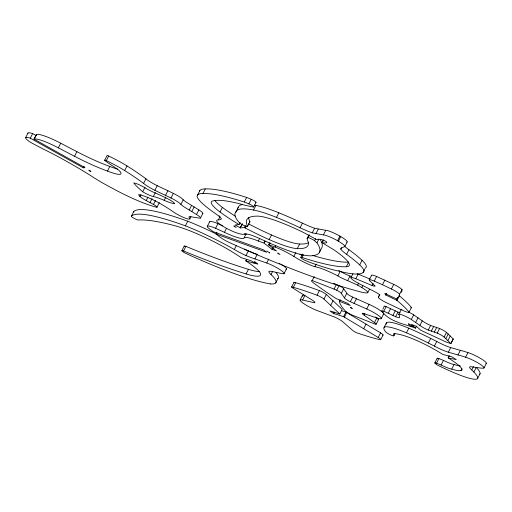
<?xml version="1.0" encoding="UTF-8"?>
<svg xmlns="http://www.w3.org/2000/svg" width="512" height="512" viewBox="0 0 512 512"><rect width="100%" height="100%" fill="white"/><g stroke="black" fill="none" stroke-linecap="round" stroke-linejoin="round"><path stroke-width="0.77" d="M254.048 261.67L255.046 261.907A2.547 0.397 27.1 0 1 256.358 263.046A2.547 0.397 27.1 0 1 257.67 264.179L256.672 263.789A2.547 0.397 27.1 0 1 255.36 262.656L254.701 262.24M352.646 308.646L351.648 308.41A2.547 0.397 27.1 0 1 350.336 307.27L351.661 307.795M88.538 170.144L89.536 170.381A2.547 0.397 27.1 0 1 90.848 171.514L89.523 170.995M236.179 227.238L235.181 227.008A2.547 0.397 27.1 0 1 233.869 225.869L235.194 226.387M279.994 254.387L278.995 254.15A2.547 0.397 27.1 0 1 277.683 253.011L279.008 253.53M411.974 326.221C410.445 326.573 405.76 321.83 410.01 324.518M303.379 254.835L302.035 257.472A5.139 0.806 27.1 0 0 304.064 259.955L309.35 262.17A121.933 19.072 27.1 0 0 339.373 271.238A121.818 19.059 27.1 0 0 363.04 272.582A59.27 9.274 27.1 0 0 359.693 264.89A100.544 15.731 27.1 0 0 346.618 254.336A26.554 4.154 27.1 0 1 340.787 249.133L341.005 248.128L344.23 246.81A12.493 1.952 27.1 0 0 338.406 241.21L337.555 240.723A12.493 1.952 27.1 0 0 323.386 234.912L312.256 232.845A26.541 4.154 27.1 0 1 300.077 227.763A100.518 15.725 27.1 0 0 276.486 217.395A59.27 9.274 27.1 0 0 253.517 210.061A121.824 19.059 27.1 0 0 235.859 212.147A121.939 19.072 27.1 0 0 238.49 221.722L241.043 223.981A5.139 0.806 27.1 0 0 247.584 226.387A173.203 27.098 27.1 0 1 257.677 216.128A58.554 9.158 27.1 0 1 303.322 232.384L316.742 239.629C319.853 237.478 334.099 244.307 322.144 242.72L333.971 249.882A58.547 9.158 27.1 0 1 346.336 266.739L348.698 262.131A173.216 27.098 27.1 0 1 312.678 255.45M25.626 137.702L27.987 133.094M159.302 202.682L156.947 207.296A47.155 7.379 27.1 0 1 117.478 191.021L111.194 187.667A44.986 7.04 27.1 0 1 91.187 175.917A116.794 18.272 27.1 0 0 55.738 155.36L47.104 150.97A68.102 10.656 27.1 0 1 30.368 142.227A14.97 2.342 27.1 0 1 30.291 138.189L32.653 133.574L36.134 135.52M30.291 138.189L83.194 167.763L85.011 167.667L34.042 139.136L36.595 134.438A23.936 3.744 27.1 0 1 60.723 143.226L76.877 151.661A52.998 8.288 27.1 0 0 109.811 166.47A28.384 4.442 27.1 0 0 117.677 169.114M34.042 139.136L36.595 134.438M34.234 139.053A23.936 3.744 27.1 0 1 58.362 147.84L60.723 143.226M58.362 147.84L74.522 156.275L76.877 151.661M83.194 167.763L83.866 166.445M83.43 167.853L84.109 166.534M74.522 156.275A52.998 8.288 27.1 0 0 107.456 171.078A28.384 4.442 27.1 0 0 118.502 169.978L113.318 166.355A42.662 6.675 27.1 0 1 104.602 160.352L106.963 155.738A2.81 0.442 27.1 0 1 108.646 156.026A29.882 4.672 27.1 0 1 127.021 165.933A88.608 13.862 27.1 0 1 145.939 178.81A13.958 2.182 27.1 0 0 157.242 185.683A47.968 7.501 27.1 0 0 167.91 190.726L173.344 193.395A10.707 1.677 27.1 0 1 183.226 199.795A15.014 2.349 27.1 0 0 191.616 205.408L198.886 209.894A9.248 1.446 27.1 0 1 202.509 213.562M104.602 160.352A2.81 0.442 27.1 0 1 106.291 160.634L108.646 156.026M107.456 171.078L109.811 166.47M156.947 207.296A6.016 0.941 27.1 0 0 153.485 204.422L146.189 200.544A9.274 1.453 27.1 0 1 139.981 196.57L138.643 194.733A19.206 3.002 27.1 0 1 163.77 205.683A41.043 6.419 27.1 0 1 174.054 212.39A10.906 1.709 27.1 0 0 185.107 218.067A10.906 1.709 27.1 0 0 189.907 218.483A13.626 2.131 27.1 0 1 191.654 216.915L198.912 218.042A9.248 1.446 27.1 0 0 196.525 214.509L189.261 210.016A15.014 2.349 27.1 0 1 180.864 204.41A10.707 1.677 27.1 0 0 170.982 198.003L165.549 195.341A47.968 7.501 27.1 0 1 154.88 190.298A13.958 2.182 27.1 0 1 143.584 183.418A88.608 13.862 27.1 0 0 124.666 170.547L127.021 165.933M143.584 183.418L145.939 178.81M139.981 196.57L140.992 194.592M142.682 191.77L136.371 186.074L133.734 182.931A9.037 1.414 27.1 0 1 144.192 187.328A14.125 2.208 27.1 0 0 148.941 190.01L149.786 190.445A14.125 2.208 27.1 0 0 155.558 193.114A43.936 6.874 27.1 0 1 167.699 198.765A7.955 1.242 27.1 0 1 174.573 203.699A19.066 2.982 27.1 0 1 164.211 200.346A21.082 3.296 27.1 0 0 153.293 196.576A9.677 1.51 27.1 0 1 142.682 191.77L145.037 187.162M246.541 259.539L245.811 260.864L255.341 263.59L251.392 260.87L241.018 257.6A46.022 7.2 27.1 0 0 215.642 242.566A53.824 8.422 27.1 0 0 175.68 225.946A220.896 34.554 27.1 0 0 138.144 220.006A4.045 0.634 27.1 0 1 133.862 218.221A4.045 0.634 27.1 0 1 131.379 216.224L133.741 211.616A138.963 21.741 27.1 0 1 187.731 221.229A66.496 10.4 27.1 0 1 217.062 234.413M146.189 200.544L147.878 197.248M154.88 190.298L157.242 185.683M150.054 202.573L152.077 198.618M153.293 196.576L155.315 192.621M153.485 204.422L155.507 200.467M165.549 195.341L167.91 190.726M164.211 200.346L165.901 197.05M170.982 198.01L173.344 193.395M180.864 204.41L183.226 199.795M189.261 210.016L191.616 205.408M197.555 195.117L199.91 190.502M191.808 211.539L194.17 206.931M131.379 216.224A138.963 21.741 27.1 0 1 185.376 225.837L187.731 221.229M189.907 218.483L190.918 216.506M318.65 239.526L316.96 242.822A168.32 26.33 27.1 0 1 313.389 255.526A89.754 14.042 27.1 0 1 298.304 253.888A70.534 11.034 27.1 0 1 262.138 239.693A25.504 3.987 27.1 0 0 249.44 234.522A50.765 7.942 27.1 0 0 244.006 234.246A26.669 4.173 27.1 0 1 237.261 233.101A13.786 2.157 27.1 0 1 217.069 221.766A26.656 4.173 27.1 0 1 218.374 219.859A50.758 7.942 27.1 0 0 221.421 218.797A25.51 3.994 27.1 0 0 214.688 213.062A70.541 11.034 27.1 0 1 197.178 197.126A89.766 14.042 27.1 0 1 202.944 193.536L205.299 188.922A168.326 26.33 27.1 0 1 246.643 197.421L251.245 199.277A4.038 0.634 27.1 0 1 255.072 201.357A4.038 0.634 27.1 0 1 255.763 202.458M196.525 214.509L198.886 209.894M181.862 250.669L184.224 246.061M270.598 283.949A138.963 21.741 27.1 0 1 186.106 253.536A4.051 0.634 27.1 0 1 182.086 251.098A4.051 0.634 27.1 0 1 183.571 250.982L185.933 246.368A220.915 34.56 27.1 0 0 248.435 269.331A53.824 8.422 27.1 0 0 259.2 271.59M200.48 218.022L202.842 213.414M207.328 226.336L209.69 221.722M240.102 222.605L239.091 224.582A66.49 10.4 27.1 0 1 220.019 212.013L222.381 207.405A49.005 7.667 27.1 0 1 214.771 200.454M218.374 219.859L220.058 216.57M269.645 242.778L268.634 244.755L275.098 247.091A19.942 3.117 27.1 0 1 293.862 256.422A18.042 2.822 27.1 0 0 314.829 266.714A25.683 4.019 27.1 0 1 337.875 275.91A11.328 1.773 27.1 0 0 347.642 280.64L357.677 285.107L361.818 287.546A12.666 1.984 27.1 0 1 366.669 292.883A40.25 6.298 27.1 0 1 362.79 292.467A265.261 41.498 27.1 0 1 227.494 241.683A15.027 2.349 27.1 0 1 219.392 236.646L216.128 234.074L266.707 252.288L263.494 249.85L213.062 231.616L208.282 227.955A14.298 2.24 27.1 0 1 215.584 228.269L217.946 223.654L222.694 225.843M216.166 234.118L216.838 232.806M216.224 234.086L216.896 232.774M215.584 228.269L224.403 232.326L226.426 228.378M235.859 212.147L238.214 207.539A121.824 19.059 27.1 0 1 242.573 204.499M202.944 193.536A168.326 26.33 27.1 0 1 244.288 202.029L246.643 197.421M244.288 202.029L248.883 203.885L251.245 199.277M239.091 224.582L235.13 224.954L240.205 227.834L242.227 223.885M240.205 227.834L242.464 223.974M253.683 206.982L256.038 202.368M240.442 227.923L244.39 227.552L245.402 225.581M253.517 210.061L255.878 205.446A59.27 9.274 27.1 0 1 278.848 212.781A100.518 15.725 27.1 0 1 302.432 223.149A26.541 4.154 27.1 0 0 314.611 228.237L325.747 230.298A12.493 1.952 27.1 0 1 339.917 236.109L340.762 236.595A12.493 1.952 27.1 0 1 346.81 242.17M244.39 227.552L245.299 228.032L246.31 226.054M185.376 225.837A66.496 10.4 27.1 0 1 234.336 249.517L236.358 245.562M247.584 226.387L249.939 221.773A173.203 27.098 27.1 0 1 248.691 217.459M224.403 232.326A25.427 3.981 27.1 0 0 244.173 237.683L246.195 233.728A25.427 3.981 27.1 0 1 244.243 233.92M245.997 255.571L248.358 250.963A38.125 5.965 27.1 0 0 257.267 254.336L254.906 258.95A38.125 5.965 27.1 0 1 245.997 255.571A22.291 3.488 27.1 0 1 234.336 249.517M183.571 250.982A220.915 34.56 27.1 0 0 246.074 273.946A53.824 8.422 27.1 0 0 260.23 272.966A46.016 7.2 27.1 0 0 245.888 260.928L246.56 259.61M244.173 237.683A28.614 4.474 27.1 0 1 258.304 241.024L259.654 238.387M246.074 273.946L248.435 269.331M276.486 217.395L278.848 212.781M258.304 241.024L263.84 243.021L264.851 241.05M268.634 244.755L276.512 250.976L271.962 249.286L264.154 243.187L265.165 241.216M245.299 228.032A66.49 10.4 27.1 0 0 269.146 239.59L271.507 234.976A49.005 7.667 27.1 0 0 299.654 244.006A151.885 23.757 27.1 0 0 308.397 242.746M269.389 245.024L270.4 243.053M271.962 249.286L272.973 247.315M272.243 249.434L273.254 247.456M254.906 258.95L266.739 263.008L268.762 259.059M275.098 247.091L275.77 245.773M270.598 283.942A66.509 10.406 27.1 0 0 271.034 274.541L272.717 271.245M300.077 227.763L302.432 223.149M275.776 282.854L278.138 278.24M284.083 273.594L286.445 268.986M269.146 239.59A49.005 7.667 27.1 0 0 297.293 248.614L299.654 244.006M293.862 256.422L295.885 252.467M297.293 248.614A151.885 23.757 27.1 0 0 307.635 240.365L307.091 238.643L309.114 234.688M307.091 238.643L309.325 235.213M312.256 232.845L314.611 228.237M300.806 257.389L302.49 254.093M315.878 233.786L318.24 229.171M316.96 242.822L314.579 240.755L315.59 238.778M291.616 286.982L293.971 282.374M302.579 300.026L314.451 302.758A7.584 1.184 27.1 0 0 312.538 300.307L292.589 287.942A3.494 0.544 27.1 0 1 293.357 287.328L295.718 282.72A132.326 20.704 27.1 0 1 319.379 290.598A5.37 0.838 27.1 0 1 326.33 294.458L342.15 309.357L339.795 313.971L329.914 310.925L333.581 313.498L343.584 316.659L378.208 337.472A5.376 0.838 27.1 0 1 379.776 339.642A132.301 20.698 27.1 0 1 358.323 333.325A3.501 0.544 27.1 0 1 353.203 330.861L342.189 321.306A7.584 1.184 27.1 0 0 334.714 317.107L317.766 310.778A12.653 1.978 27.1 0 1 303.098 303.174A12.653 1.978 27.1 0 1 302.579 300.026L304.941 295.411A12.653 1.978 27.1 0 0 302.803 296.288M323.386 234.912L325.747 230.298M322.035 242.611L323.386 239.974M322.144 242.72L323.494 240.083M319.43 252.371L321.786 247.757A168.32 26.33 27.1 0 0 320.109 239.424M314.829 266.714L316.179 264.077M300.128 300.019L302.483 295.405M340.09 299.987L339.418 301.306L350.246 305.542L347.731 303.347L336.141 298.566A137.677 21.536 27.1 0 1 313.229 282.694A8.973 1.402 27.1 0 1 312.224 280.538L314.246 276.582M337.555 240.723L339.917 236.109M338.406 241.21L340.762 236.595M293.357 287.328A132.326 20.704 27.1 0 1 317.018 295.206L319.379 290.598M340.787 249.133L341.459 247.814M344.832 246.534L347.194 241.92M346.618 254.33L348.979 249.722A26.554 4.154 27.1 0 1 345.229 246.79M339.795 313.971L323.968 299.072L326.33 294.458M337.875 275.91L340.237 271.296A11.328 1.773 27.1 0 0 350.003 276.026L351.437 276.666M312.224 280.538L334.048 289.088L336.403 284.474L339.091 285.638A5.382 0.838 27.1 0 1 343.693 288.794L346.81 293.286A5.382 0.845 27.1 0 0 352.717 297.126L369.075 304.365A12.851 2.01 27.1 0 1 380.474 310.618A12.851 2.01 27.1 0 1 383.142 314.195M363.802 313.555L376.979 317.997A12.851 2.01 27.1 0 0 380.077 316.742A12.851 2.01 27.1 0 0 366.714 308.979L350.355 301.734A5.382 0.845 27.1 0 1 344.448 297.894L341.331 293.402A5.382 0.838 27.1 0 0 336.73 290.253L339.091 285.638M330.675 305.357L333.037 300.749M347.642 280.64L350.003 276.026M341.331 293.402L343.693 288.794M350.906 277.741L352.928 273.792M339.539 301.325L340.211 300.006M333.434 313.414L334.112 312.096M333.722 313.555L334.394 312.237M359.693 264.89L362.054 260.282A100.544 15.731 27.1 0 0 348.979 249.722M344.448 297.894L346.81 293.286M398.886 295.411L399.354 295.795A129.222 20.218 27.1 0 1 411.443 307.514L409.082 312.128A8.55 1.338 27.1 0 1 402.624 310.381L385.325 302.17A8.358 1.306 27.1 0 1 378.394 296.992L379.654 295.405A5.434 0.851 27.1 0 0 375.552 292.154L358.118 283.13A9.888 1.549 27.1 0 1 351.014 278.195A9.888 1.549 27.1 0 1 355.296 278.522L355.808 278.726L358.17 274.112L369.978 279.027M363.04 272.582L365.062 268.627M357.677 285.107L358.688 283.136M350.355 301.734L352.717 297.126M343.584 316.659L345.946 312.045L380.563 332.858A5.376 0.838 27.1 0 1 382.746 335.117M344.384 317.139L346.746 312.531M361.818 287.546L362.829 285.568M354.048 303.437L356.41 298.829M369.216 279.885L371.578 275.27M367.802 292.589L369.491 289.293M355.808 278.726L372.045 285.478A5.434 0.851 27.1 0 0 374.291 285.203L370.003 281.018A8.358 1.306 27.1 0 1 374.246 281.082L376.608 276.467L393.76 284.403A8.55 1.338 27.1 0 1 402.003 289.549A129.248 20.218 27.1 0 1 401.197 292.339M372.045 285.478L373.056 283.501M366.714 308.979L369.075 304.365M339.418 301.306A137.696 21.542 27.1 0 0 344.698 310.355A8.966 1.402 27.1 0 0 350.976 314.598L375.398 324.237A5.382 0.845 27.1 0 0 374.483 322.541L364.122 315.181L364.794 313.869M374.246 281.082L382.483 284.736L384.845 280.128M378.394 296.992L379.744 294.355M363.674 328.717L366.029 324.109M409.082 312.128A129.222 20.218 27.1 0 0 396.992 300.41L385.613 294.899L386.195 293.51M385.76 294.976L386.432 293.658M402.003 289.549L399.642 294.157A8.55 1.338 27.1 0 0 391.398 289.011L393.76 284.403M374.483 322.541L376.845 317.933L375.546 317.011M382.829 309.261L383.84 307.283M376.186 324.16L378.547 319.552M416.55 326.15L415.539 328.128C403.802 323.782 389.792 321.875 381.818 311.238A4.275 0.672 27.1 0 1 383.782 311.245L386.138 306.637L397.984 312.102A8.307 1.299 27.1 0 0 400.256 312.864M381.318 318.496L383.68 313.888M383.782 311.245L388.243 313.248L390.598 308.64M396.525 300.019L397.875 297.389M396.992 300.41L399.354 295.795M378.208 337.472L380.563 332.858M449.19 355.853L448.147 357.85L456.282 359.635L451.853 356.787L442.778 354.438A34.97 5.472 27.1 0 0 424.474 344.134A31.757 4.966 27.1 0 0 408.416 337.139A41.037 6.419 27.1 0 0 396.346 333.856A14.285 2.234 27.1 0 0 394.15 335.11L393.728 335.866A4.678 0.73 27.1 0 1 389.69 334.445A4.678 0.73 27.1 0 1 385.702 331.866A55.59 8.698 27.1 0 1 384.096 327.411L386.458 322.803A39.622 6.195 27.1 0 1 408.806 328.211A67.014 10.483 27.1 0 1 430.688 338.413L436.762 341.472A16.461 2.573 27.1 0 0 450.72 347.59L460.352 350.349A52.672 8.237 27.1 0 1 467.942 352.608A11.962 1.869 27.1 0 1 481.056 358.733A11.962 1.869 27.1 0 1 485.952 363.578M388.243 313.248L392.922 315.456L395.277 310.842M380.698 339.642L383.078 334.976M392.922 315.456L395.622 316.71L397.984 312.102M395.622 316.71A8.307 1.299 27.1 0 0 399.488 317.094L399.494 315.866L398.733 314.349L401.088 309.741A8.979 1.408 27.1 0 1 402.054 309.619M393.728 335.866L394.829 333.792M413.69 314.867L422.24 320.826A8.307 1.299 27.1 0 0 430.624 325.459L439.584 328.512A6.221 0.973 27.1 0 1 446.451 332.403L453.267 338.976L450.912 343.59L444.09 337.018A6.221 0.973 27.1 0 0 437.222 333.12L428.269 330.074A8.307 1.299 27.1 0 1 419.878 325.44L411.334 319.482L413.69 314.867A8.979 1.408 27.1 0 0 408.614 312.064M384.096 327.411A39.622 6.195 27.1 0 1 406.445 332.819L408.806 328.211M415.667 322.413L418.029 317.798M419.878 325.44L422.24 320.826M428.269 330.074L430.624 325.459M431.322 331.149L433.683 326.534M406.445 332.819A67.014 10.483 27.1 0 1 428.333 343.027L430.688 338.413M434.317 332.07L436.678 327.462M437.222 333.12L439.584 328.512M428.333 343.027L434.4 346.08L436.762 341.472M444.09 337.018L446.451 332.403M445.894 338.49L448.256 333.882M434.829 362.886L437.19 358.278M447.93 340.518L450.291 335.904M477.734 378.234A67.014 10.483 27.1 0 0 473.901 372.058L476.262 367.45A67.014 10.483 27.1 0 1 480.096 373.626L477.734 378.234A39.622 6.202 27.1 0 1 457.395 374.112A55.584 8.698 27.1 0 1 439.194 365.952A4.685 0.73 27.1 0 1 435.04 363.341A4.685 0.73 27.1 0 1 436.576 363.162L438.938 358.554L443.45 360.403A14.285 2.234 27.1 0 0 454.106 364.531A41.056 6.426 27.1 0 0 460.352 365.971M436.576 363.162L441.094 365.018L443.45 360.403M434.4 346.08A16.461 2.573 27.1 0 0 448.358 352.198L450.72 347.59M441.094 365.018A14.285 2.234 27.1 0 0 451.744 369.146A41.056 6.426 27.1 0 0 460.941 370.605A31.75 4.966 27.1 0 0 460.544 367.11A34.982 5.472 27.1 0 0 448.237 357.92L449.248 355.942M448.358 352.198L457.99 354.957L460.352 350.349M451.744 369.146L454.106 364.531M457.99 354.957A52.672 8.237 27.1 0 1 465.587 357.216L467.942 352.608M460.941 370.605L461.952 368.627M473.901 372.058L471.763 369.882L473.446 366.592M484 367.974L486.362 363.366M453.267 338.976L450.842 343.603L446.214 342.042L420.8 330.291L416.646 326.464L411.674 324.448L415.539 328.128M341.389 310.611L345.946 312.045M358.17 274.112L357.658 273.914A9.888 1.549 27.1 0 0 357.165 273.728M333.498 283.334L335.68 284.192M412.358 326.061L413.683 326.579L410.714 324.64M334.048 289.088L336.73 290.246M382.483 284.736L391.398 289.011M269.427 252.685L269.76 252.973L266.79 251.027M385.517 294.829L384.8 293.466L395.75 298.554A129.248 20.218 27.1 0 0 399.642 294.157M271.027 274.534A22.298 3.488 27.1 0 1 269.024 271.27A38.125 5.965 27.1 0 1 273.85 271.866L282.413 273.696A12.307 1.926 27.1 0 0 280.717 270.125A12.307 1.926 27.1 0 0 266.739 263.014M106.291 160.634A29.882 4.672 27.1 0 1 124.666 170.547M346.336 266.739A173.216 27.098 27.1 0 1 302.035 257.472M220.019 212.013A49.005 7.667 27.1 0 1 212.544 201.05A151.872 23.757 27.1 0 1 245.12 205.28L253.062 207.027A4.038 0.634 27.1 0 0 252.941 206.138A4.038 0.634 27.1 0 0 248.883 203.885M307.974 237.843A4.038 0.634 27.1 0 1 310.605 238.502A4.038 0.634 27.1 0 1 314.579 240.755M364.122 315.187A5.382 0.845 27.1 0 1 363.802 313.555M471.763 369.882A16.461 2.573 27.1 0 1 471.213 366.758L477.914 367.648A52.717 8.25 27.1 0 0 482.778 368.173A11.962 1.869 27.1 0 0 479.597 363.904A11.962 1.869 27.1 0 0 465.587 357.216M317.018 295.206A5.37 0.838 27.1 0 1 323.968 299.072M398.733 314.349A8.979 1.408 27.1 0 1 411.334 319.482M386.246 324.173A55.59 8.698 27.1 0 1 386.458 322.803M480.09 373.626A39.622 6.202 27.1 0 1 479.546 374.285M437.555 358.88A4.685 0.73 27.1 0 1 438.938 358.554M376.845 317.933A5.382 0.845 27.1 0 1 378.074 319.674M384.179 306.624A4.275 0.672 27.1 0 1 386.138 306.637M301.971 255.251A18.042 2.822 27.1 0 1 299.93 254.093M338.733 270.522A25.683 4.019 27.1 0 1 340.237 271.296M209.658 221.875A14.298 2.24 27.1 0 1 217.946 223.654M411.443 307.514A8.55 1.338 27.1 0 1 410.797 307.776M371.718 275.725A8.358 1.306 27.1 0 1 376.608 276.467M362.054 260.282A59.27 9.274 27.1 0 1 365.402 267.968M249.939 221.773A5.139 0.806 27.1 0 1 249.638 221.971M237.421 208.8A121.939 19.072 27.1 0 1 238.214 207.539M254.304 205.152A121.824 19.059 27.1 0 1 255.878 205.446M271.507 234.976A66.49 10.4 27.1 0 1 248.32 223.763M219.066 216.006A26.656 4.173 27.1 0 1 219.174 215.731M199.526 191.411A89.766 14.042 27.1 0 1 205.299 188.922M235.507 216.32A66.49 10.4 27.1 0 1 222.381 207.405M27.994 133.446A14.97 2.342 27.1 0 1 32.653 133.574M133.914 212.026A4.045 0.634 27.1 0 1 133.741 211.616M248.358 250.963A22.291 3.488 27.1 0 1 244.403 249.062M281.363 264.41A12.307 1.926 27.1 0 1 285.997 269.178M279.424 263.258A12.307 1.926 27.1 0 1 280.09 263.642M276.064 272.685A66.509 10.406 27.1 0 1 277.594 278.733M184.442 246.49A4.051 0.634 27.1 0 1 185.933 246.368M294.157 282.707A3.494 0.544 27.1 0 1 295.718 282.72"/></g></svg>
